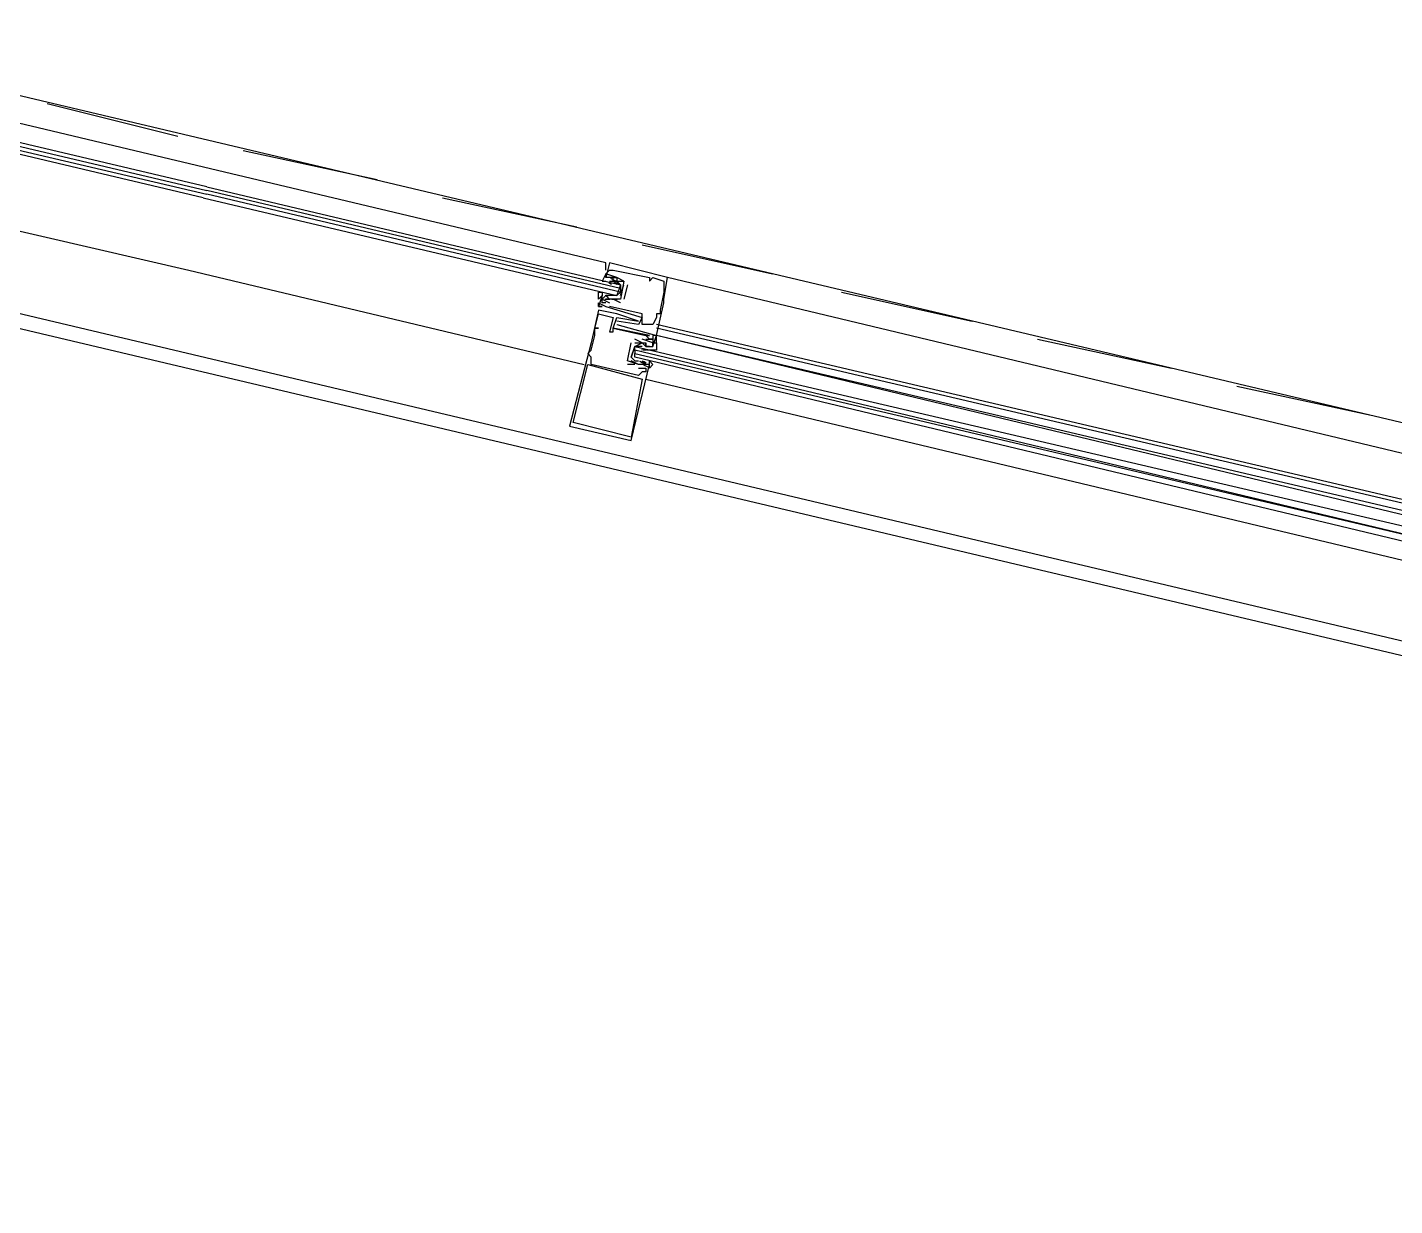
# Model space of a CAD drawing. Header units: feet. Extents: x -84 to 198, y -22 to 181.
# Drawn here: x 74.29 to 79.31, y 14.91 to 19.24 of the extents above; entities that cross this region are included whole.
import ezdxf

# ---------------------------------------------------------------- set-up
doc = ezdxf.new("R2010")
doc.units = ezdxf.units.FT
doc.layers.add('A-LINEA', color=7, linetype='CONTINUOUS')

msp = doc.modelspace()

# ---------------------------------------------------------------- linework, layer by layer
at = {"layer": 'A-LINEA'}
for p, q in [((73.2, 19.2444), (79.9067, 17.6578)), ((74.96, 18.7244), (73.3333, 19.1111)), ((74.36, 18.9644), (74.84, 18.8444)), ((75.08, 18.7911), (75.5733, 18.6844)), ((75.8133, 18.6178), (76.3067, 18.5111)), ((72.68, 18.5111), (87.8933, 14.9111)), ((73.0267, 18.4844), (79.72, 16.8978)), ((76.5467, 18.4444), (77.0267, 18.3378)), ((76.4267, 18.3778), (76.4267, 18.3778)), ((76.4267, 18.3511), (76.4267, 18.3511)), ((76.44, 18.3511), (76.44, 18.3511)), ((76.4133, 18.3378), (76.4133, 18.3378)), ((76.4133, 18.3244), (76.4133, 18.3244)), ((76.4244, 18.3063), (76.4346, 18.3)), ((76.4267, 18.3111), (76.4267, 18.3111)), ((76.4267, 18.3111), (76.44, 18.3111)), ((76.4308, 18.3214), (76.447, 18.313)), ((76.44, 18.3244), (76.44, 18.3244)), ((76.44, 18.3111), (76.44, 18.3111)), ((76.4428, 18.3091), (76.4608, 18.2995)), ((76.4511, 18.3063), (76.4613, 18.3)), ((76.4533, 18.3244), (76.4533, 18.3244)), ((76.4533, 18.3244), (76.4533, 18.3244)), ((76.4533, 18.3111), (76.4533, 18.3111)), ((76.4533, 18.2978), (76.4533, 18.2978)), ((76.4667, 18.2578), (76.48, 18.2978)), ((76.48, 18.3111), (76.48, 18.3111)), ((76.48, 18.3111), (76.48, 18.3111)), ((76.4933, 18.2978), (76.48, 18.2444)), ((76.4933, 18.2978), (76.4933, 18.2978)), ((76.5733, 18.3244), (76.5733, 18.3244)), ((76.5733, 18.3111), (76.5733, 18.3111)), ((76.5867, 18.3244), (76.5867, 18.3244)), ((76.6267, 18.3111), (76.6267, 18.3111)), ((76.6267, 18.2978), (76.6267, 18.2978)), ((79.48, 17.6444), (76.64, 18.3244)), ((76.64, 18.3244), (76.64, 18.3244)), ((76.4, 18.2578), (76.4, 18.2578)), ((76.4231, 18.2576), (76.4113, 18.2566)), ((76.4133, 18.2578), (76.4133, 18.2578)), ((76.4267, 18.2578), (76.4133, 18.2578)), ((76.4267, 18.2578), (76.4267, 18.2578)), ((76.44, 18.2578), (76.44, 18.2578)), ((76.4533, 18.2578), (76.4533, 18.2578)), ((76.4667, 18.2844), (76.4667, 18.2711)), ((76.6267, 18.2844), (76.6267, 18.2844)), ((76.6267, 18.2711), (76.6267, 18.2711)), ((77.28, 18.2711), (77.76, 18.1644)), ((76.3867, 18.2311), (76.3867, 18.2311)), ((76.3867, 18.2178), (76.3867, 18.2178)), ((76.3867, 18.2178), (76.3867, 18.2178)), ((76.3867, 18.2044), (76.3867, 18.2044)), ((76.4, 18.2444), (76.4, 18.2444)), ((76.4, 18.2311), (76.4, 18.2311)), ((76.4, 18.2178), (76.4, 18.2178)), ((76.4284, 18.2437), (76.4101, 18.2434)), ((76.4133, 18.2444), (76.4133, 18.2444)), ((76.4133, 18.2311), (76.4133, 18.2311)), ((76.4133, 18.2178), (76.4133, 18.2178)), ((76.4133, 18.2178), (76.4133, 18.2178)), ((76.4267, 18.2444), (76.4267, 18.2444)), ((76.4267, 18.2444), (76.4267, 18.2444)), ((76.4267, 18.2311), (76.4267, 18.2311)), ((76.4267, 18.2178), (76.4267, 18.2178)), ((76.4556, 18.2436), (76.4352, 18.243)), ((76.4498, 18.2443), (76.4379, 18.2433)), ((76.4667, 18.2311), (76.44, 18.2444)), ((76.44, 18.2444), (76.44, 18.2444)), ((76.4667, 18.2444), (76.4667, 18.2444)), ((76.4667, 18.2444), (76.4667, 18.2444)), ((76.4667, 18.2311), (76.4667, 18.2311)), ((76.48, 18.2444), (76.48, 18.2444)), ((76.6133, 18.2044), (76.6133, 18.2044)), ((76.6267, 18.2444), (76.6267, 18.2444)), ((76.6267, 18.2311), (76.6267, 18.2311)), ((76.3867, 18.1911), (76.3867, 18.1911)), ((76.44, 18.1778), (76.44, 18.1778)), ((76.4533, 18.1911), (76.4533, 18.1911)), ((76.4533, 18.1778), (76.4533, 18.1778)), ((76.4533, 18.1644), (76.4533, 18.1644)), ((76.4533, 18.1511), (76.4533, 18.1511)), ((76.5333, 18.1644), (76.5333, 18.1644)), ((76.5333, 18.1511), (76.5333, 18.1511)), ((76.5467, 18.1911), (76.5467, 18.1911)), ((76.5467, 18.1778), (76.5467, 18.1778)), ((76.5467, 18.1511), (76.5467, 18.1511)), ((76.5867, 18.1511), (76.5867, 18.1511)), ((76.6, 18.1911), (76.6, 18.1911)), ((76.6, 18.1778), (76.6, 18.1778)), ((79.44, 17.4844), (76.6, 18.1511)), ((76.6133, 18.1911), (76.6133, 18.1911)), ((76.3733, 18.1378), (76.3733, 18.1378)), ((76.3733, 18.1378), (76.3733, 18.1378)), ((76.3733, 18.1111), (76.3733, 18.1111)), ((76.3867, 18.1378), (76.3867, 18.1378)), ((76.4267, 18.1244), (76.4267, 18.1244)), ((76.44, 18.1378), (76.44, 18.1378)), ((76.44, 18.1378), (76.44, 18.1378)), ((76.44, 18.1244), (76.44, 18.1244)), ((76.52, 18.0978), (76.52, 18.0978)), ((76.5467, 18.0978), (76.5467, 18.0978)), ((76.56, 18.1111), (76.56, 18.1111)), ((76.56, 18.1111), (76.56, 18.1111)), ((76.56, 18.0978), (76.56, 18.0978)), ((76.5733, 18.1111), (76.5733, 18.1111)), ((76.5733, 18.0978), (76.5733, 18.0978)), ((76.5867, 18.1111), (76.5867, 18.1111)), ((76.5867, 18.0978), (76.5867, 18.0978)), ((76.5867, 18.0978), (76.5867, 18.0978)), ((79.44, 17.4711), (76.6, 18.1378)), ((79.44, 17.4444), (76.6, 18.1111)), ((79.4267, 17.4311), (76.6, 18.1111)), ((76.6, 18.1111), (76.6, 18.1111)), ((76.6, 18.1111), (76.6, 18.1111)), ((76.6, 18.1111), (76.6, 18.1111)), ((76.6, 18.1111), (76.6, 18.1111)), ((76.6, 18.1111), (76.6, 18.1111)), ((78, 18.0978), (78.4933, 17.9911)), ((76.36, 18.0844), (76.36, 18.0844)), ((76.36, 18.0578), (76.36, 18.0578)), ((76.4933, 18.0178), (76.5067, 18.0844)), ((76.5067, 18.0844), (76.5067, 18.0844)), ((76.5067, 18.0844), (76.5067, 18.0844)), ((76.52, 18.0844), (76.52, 18.0844)), ((76.52, 18.0844), (76.52, 18.0844)), ((76.52, 18.0578), (76.52, 18.0444)), ((76.5333, 18.0711), (76.5333, 18.0711)), ((76.5444, 18.0586), (76.5648, 18.0592)), ((76.5467, 18.0844), (76.5467, 18.0844)), ((76.5467, 18.0844), (76.5467, 18.0844)), ((76.5502, 18.0579), (76.5621, 18.0589)), ((76.56, 18.0844), (76.56, 18.0844)), ((76.56, 18.0711), (76.56, 18.0711)), ((76.5733, 18.0711), (76.56, 18.0711)), ((76.56, 18.0578), (76.56, 18.0578)), ((76.5635, 18.0579), (76.5754, 18.0589)), ((76.5716, 18.0585), (76.5899, 18.0588)), ((76.5733, 18.0711), (76.5733, 18.0711)), ((76.5867, 18.0844), (76.5867, 18.0844)), ((76.5867, 18.0711), (76.5867, 18.0711)), ((76.3467, 18.0444), (76.3467, 18.0444)), ((76.3467, 18.0044), (76.3467, 18.0044)), ((76.36, 18.0311), (76.36, 18.0311)), ((76.36, 18.0044), (76.36, 18.0044)), ((76.4933, 18.0178), (76.4933, 18.0178)), ((76.4933, 18.0178), (76.4933, 18.0178)), ((76.4933, 18.0178), (76.4933, 18.0178)), ((76.52, 18.0044), (76.4933, 18.0044)), ((76.4933, 18.0044), (76.4933, 18.0044)), ((76.52, 18.0044), (76.52, 18.0044)), ((76.5333, 18.0178), (76.5333, 18.0178)), ((76.5333, 18.0044), (76.5333, 18.0044)), ((76.5467, 18.0044), (76.5333, 18.0044)), ((76.5333, 18.0044), (76.5333, 18.0044)), ((76.5333, 18.0044), (76.5333, 18.0044)), ((76.5489, 18.0093), (76.5387, 18.0155)), ((76.5572, 18.0064), (76.5392, 18.0161)), ((76.5467, 18.0178), (76.56, 18.0044)), ((76.5467, 18.0178), (76.5467, 18.0178)), ((76.5467, 18.0044), (76.5467, 18.0044)), ((76.5622, 18.0093), (76.5521, 18.0155)), ((76.5692, 17.9941), (76.553, 18.0026)), ((76.56, 18.0044), (76.56, 18.0044)), ((76.5733, 18.0044), (76.5733, 18.0044)), ((76.5333, 17.9911), (76.5333, 17.9911)), ((76.5333, 17.9644), (76.5333, 17.9644)), ((76.5467, 17.9778), (76.5467, 17.9778)), ((76.5467, 17.9511), (76.5467, 17.9511)), ((76.56, 17.9911), (76.56, 17.9911)), ((76.56, 17.9778), (76.56, 17.9778)), ((76.56, 17.9511), (79.4, 17.2711)), ((78.7333, 17.9244), (79.2267, 17.8178)), ((76.28, 17.7778), (76.28, 17.7778)), ((76.2933, 17.7911), (76.2933, 17.7911)), ((76.5067, 17.7378), (76.5067, 17.7378)), ((76.5067, 17.7244), (76.5067, 17.7244))]:
    msp.add_line(p, q, dxfattribs=at)
for points in [[(74.9467, 18.6578), (73.2533, 19.0578), (73.24, 19.0444), (73.2533, 19.0444), (74.9467, 18.6444)], [(74.9333, 18.6178), (73.24, 19.0178), (73.24, 19.0311), (74.9467, 18.6311)], [(73.0933, 18.7644), (74.88, 18.3511), (76.3333, 18.0044)], [(76.4133, 18.3511), (76.4133, 18.3511), (76.4133, 18.3778), (74.96, 18.7244)], [(74.9467, 18.6578), (76.4667, 18.2978), (76.4667, 18.2844), (74.9467, 18.6444)], [(74.9333, 18.6178), (76.4533, 18.2578), (76.4667, 18.2711), (74.9467, 18.6311)], [(76.64, 18.3244), (76.4267, 18.3778), (76.4133, 18.3244)], [(76.4133, 18.3511), (76.4133, 18.3511), (76.4133, 18.3778)], [(76.4133, 18.3511), (76.4133, 18.3511), (76.4133, 18.3778)], [(76.48, 18.3111), (76.48, 18.3111), (76.4533, 18.3244), (76.4533, 18.3244), (76.4133, 18.3378), (76.4267, 18.3511), (76.44, 18.3511), (76.5733, 18.3244), (76.5733, 18.3111), (76.5867, 18.3244)], [(76.4667, 18.2978), (76.4533, 18.3111), (76.44, 18.3111), (76.44, 18.3244), (76.4267, 18.3244), (76.4133, 18.3244), (76.4133, 18.3378), (76.4, 18.3111), (76.4133, 18.3111)], [(76.44, 18.3244), (76.4533, 18.3244), (76.4533, 18.3111), (76.48, 18.3111), (76.4667, 18.2444), (76.4267, 18.2444), (76.4133, 18.2444)], [(76.5867, 18.3244), (76.6267, 18.3111), (76.6267, 18.2978), (76.6267, 18.2844), (76.6267, 18.2711), (76.6133, 18.2044), (76.6133, 18.1911), (76.6, 18.1911), (76.6, 18.1778), (76.5867, 18.1511), (76.5467, 18.1511), (76.5467, 18.1911), (76.4267, 18.2178)], [(76.44, 18.3111), (76.4533, 18.3111), (76.4667, 18.2978), (76.4533, 18.2578), (76.44, 18.2578), (76.4267, 18.2578)], [(76.4533, 18.1511), (76.6, 18.1111), (76.6267, 18.2311), (76.6267, 18.2444), (76.64, 18.3244)], [(76.4533, 18.2444), (76.44, 18.2444), (76.4267, 18.2444), (76.4133, 18.2578), (76.4, 18.2444), (76.4, 18.2578), (76.3867, 18.2444), (76.3867, 18.2711), (76.4, 18.2711), (76.4, 18.2578)], [(76.4, 18.2578), (76.3867, 18.2178), (76.4, 18.2178), (76.3867, 18.2178), (76.3867, 18.2311), (76.4133, 18.2178), (76.5467, 18.1778), (76.5333, 18.1511), (76.4533, 18.1644), (76.4533, 18.1644)], [(76.5867, 18.0711), (76.6, 18.1111), (76.5867, 18.1111), (76.5867, 18.0978), (76.5733, 18.0978), (76.56, 18.1111), (76.5733, 18.1111), (76.44, 18.1378), (76.4533, 18.1778), (76.5333, 18.1644), (76.4533, 18.1911), (76.3867, 18.2044), (76.36, 18.0844), (76.28, 17.7778), (76.5067, 17.7244), (76.5733, 18.0044)], [(76.4133, 18.2311), (76.4, 18.2311), (76.4, 18.2444), (76.4267, 18.2311)], [(76.5333, 17.9911), (76.56, 17.9911), (76.56, 17.9778), (76.5467, 17.9778), (76.5333, 17.9644), (76.36, 18.0044), (76.36, 18.0311), (76.3467, 18.0444), (76.36, 18.0578), (76.3733, 18.1111), (76.3733, 18.1378), (76.3867, 18.1378), (76.3733, 18.1378), (76.3867, 18.1911), (76.44, 18.1778), (76.4267, 18.1244), (76.44, 18.1244), (76.44, 18.1378), (76.56, 18.1111), (76.56, 18.1111)], [(76.5467, 18.0844), (76.5467, 18.0844), (76.52, 18.0978)], [(76.56, 18.0978), (76.5867, 18.0978), (76.5867, 18.0844), (76.5467, 18.0978)], [(76.5867, 18.0844), (76.6, 18.0844), (76.6, 18.1111)], [(76.5867, 18.0844), (76.6, 18.0844), (76.6, 18.1111)], [(76.5867, 18.0844), (76.6, 18.0844), (76.6, 18.1111)], [(76.5333, 18.0044), (76.4933, 18.0178), (76.5067, 18.0844)], [(76.5067, 18.0311), (76.52, 18.0711), (76.5467, 18.0844), (76.56, 18.0711), (76.56, 18.0844), (76.56, 18.0711), (76.5733, 18.0711), (76.5867, 18.0711), (76.5867, 18.0844), (76.6, 18.0844), (76.6, 18.0578), (76.5867, 18.0578)], [(76.5467, 18.0711), (76.5333, 18.0711), (76.52, 18.0711), (76.5067, 18.0311), (76.52, 18.0178), (76.5333, 18.0178)], [(76.52, 18.0844), (76.5467, 18.0844), (76.56, 18.0844), (76.56, 18.0711)], [(79.4133, 17.3378), (76.52, 18.0311), (76.52, 18.0444), (79.4133, 17.3644), (76.52, 18.0578), (76.52, 18.0711), (79.4267, 17.3911)], [(76.5067, 17.7378), (76.2933, 17.7911), (76.3467, 18.0044), (76.5467, 17.9511), (76.5067, 17.7378)], [(76.5733, 18.0044), (76.5733, 18.0178), (76.5867, 18.0044), (76.5733, 17.9911), (76.5733, 18.0044), (76.56, 18.0044), (76.5467, 18.0044), (76.5333, 18.0044), (76.5067, 18.0178)]]:
    msp.add_lwpolyline(points, dxfattribs=at)

doc.saveas('drawing.dxf')
